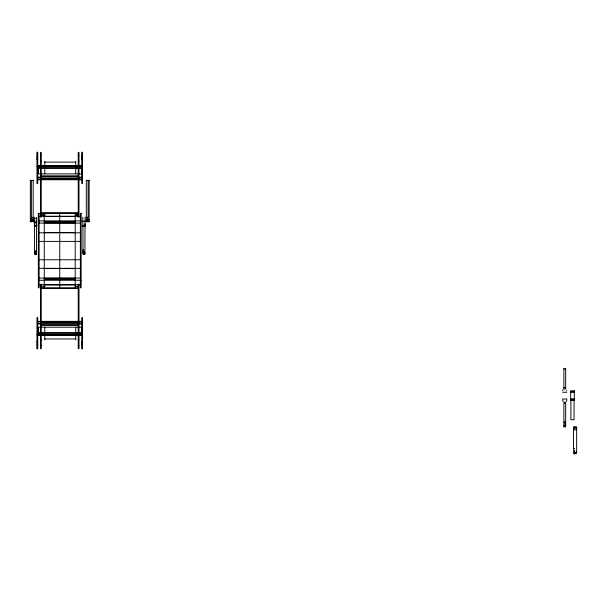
<?xml version="1.0" encoding="UTF-8"?>
<svg xmlns="http://www.w3.org/2000/svg" width="607" height="607" viewBox="0 0 607 607"><rect width="100%" height="100%" fill="white"/><g stroke="black" fill="none" stroke-linecap="round" stroke-linejoin="round"><path stroke-width="0.91" d="M36.473 250.957L36.534 224.901M82.977 250.653L82.947 225.834M34.561 253.612L34.478 224.901M85.01 224.901L84.919 253.574M83.144 254.401L82.954 249.925L83.72 249.94M36.466 249.94L36.337 254.401M566.817 399.626L566.543 401.622M562.78 390.923L563.008 389.588M576.513 452.427L576.635 451.927M84.904 253.885L84.176 254.758L83.318 254.416A2.14 1.669 0 0 1 83.144 254.136M84.707 226.039L84.934 225.493A3.961 3.088 0 0 0 84.934 224.309L84.707 223.763M34.91 251.867C33.78 252.74 34.811 255.744 36.162 254.416A2.14 1.669 0 0 0 36.337 254.136M34.94 223.558L34.546 224.309A3.961 3.088 0 0 0 34.546 225.493L35.51 226.51L36.466 225.493A3.961 3.088 0 0 0 36.466 224.309L36.154 223.649M84.623 226.145L83.326 226.145M83.47 251.776L83.318 251.943A2.14 1.669 0 0 0 83.144 252.224L83.47 252.148M36.959 153.548L37.725 153.548M81.755 153.548L82.529 153.548M40.487 155.362L41.261 155.362M78.22 155.362L78.993 155.362M36.959 155.878L37.725 155.878M81.755 155.878L82.529 155.878M36.959 157.114L37.725 157.114M81.755 157.114L82.529 157.114M36.959 158.905L37.725 158.905M81.755 158.905L82.529 158.905M36.959 159.649L37.725 159.649M81.755 159.649L82.529 159.649M40.487 161.242L41.261 161.242M78.22 161.242L78.993 161.242M44.789 162.13L75.723 162.13M82.431 165.719L38.408 165.719L38.408 168.276L82.431 168.291M82.173 165.999L38.34 165.946L38.34 173.89L82.173 173.89L82.173 167.411M38.408 166.265L82.431 166.265M36.959 166.409L37.725 166.409M38.408 167.744L82.431 167.744M41.261 175.863L78.22 175.863M41.261 176.417L78.22 176.417M37.725 177.176L40.54 177.176M78.94 177.176L81.755 177.176M37.725 177.722L40.54 177.722M78.94 177.722L81.755 177.722M41.261 177.897L78.22 177.897M41.261 178.443L78.22 178.443M37.725 179.202L81.755 179.202M37.725 179.748L81.755 179.748M30.35 180.438L33.188 180.438M86.293 180.438L89.13 180.438M41.261 212.776L78.22 212.776M41.261 213.323L78.22 213.323M41.261 214.802L45.055 214.802M75.382 214.802L78.22 214.802M41.261 215.348L45.055 215.348M75.382 215.348L78.22 215.348M44.273 216.251L75.207 216.251M39.114 216.426L80.367 216.426M32.027 217.382L33.188 217.382M86.293 217.382L87.454 217.382M34.349 218.406L36.663 218.406M30.35 219.893L33.188 219.893M86.293 219.893L89.13 219.893M32.027 220L33.188 220M86.293 220L87.454 220M38.34 220.88L81.141 220.88M34.349 221.214L36.663 221.214M82.818 221.214L85.139 221.214M30.35 221.472L33.188 221.472M86.293 221.472L89.13 221.472M44.273 221.707L75.207 221.707M34.349 222.526L36.663 222.526M44.273 222.921L75.207 222.921M39.114 223.073L80.367 223.073M34.349 225.334L36.663 225.334M82.818 225.334L85.139 225.334M44.273 232.595L75.207 232.595M39.114 232.807L80.367 232.807M39.114 241.404L80.367 241.404M35.767 251.139L36.466 251.139L36.337 254.045L35.767 254.045M83.72 251.139C82.582 250.828 82.818 254.166 83.72 254.045M36.124 252.148L36.337 252.148A2.14 1.669 0 0 0 36.162 251.943L36.162 251.943M39.114 259.75L80.367 259.75M39.114 268.347L80.367 268.347M44.273 268.56L75.207 268.56M39.114 278.082L80.367 278.082M44.273 278.234L75.207 278.234M44.273 279.448L75.207 279.448M38.34 280.267L81.141 280.267M39.114 284.721L80.367 284.721M44.273 284.903L75.207 284.903M41.261 286.352L45.055 286.352M75.382 286.352L78.22 286.352M41.261 287.832L78.22 287.832M41.261 288.378L78.22 288.378M37.725 321.353L81.755 321.353M37.725 321.9L81.755 321.9M41.261 322.712L78.22 322.712M41.261 323.258L78.22 323.258M37.725 323.379L40.54 323.379M78.94 323.379L81.755 323.379M37.725 323.926L40.54 323.926M78.94 323.926L81.755 323.926M41.261 324.737L78.22 324.737M41.261 325.284L78.22 325.284M37.725 332.712L81.755 332.712M37.725 333.266L81.755 333.266M36.959 334.624L37.346 334.624M37.725 334.745L81.755 334.745M37.725 335.292L81.755 335.292M44.789 338.972L75.723 338.972M40.487 339.912L41.261 339.912M78.22 339.912L78.993 339.912M36.959 341.475L37.725 341.475M81.755 341.475L82.529 341.475M36.959 342.219L37.725 342.219M81.755 342.219L82.529 342.219M36.959 344.01L37.725 344.01M81.755 344.01L82.529 344.01M36.959 345.246L37.725 345.246M81.755 345.246L82.529 345.246M40.487 345.793L41.261 345.793M78.22 345.793L78.993 345.793M36.959 347.576L37.725 347.576M81.755 347.576L82.529 347.576M563.873 368.912L565.678 368.912M563.971 389.004L565.572 389.004M570.709 391.53L574.268 391.53M562.719 392.266L566.824 392.266M570.709 392.304L574.268 392.304M570.709 398.875L574.268 398.875M562.719 398.974L566.824 398.974M570.709 399.649L574.268 399.649M563.971 402.153L565.572 402.153M563.873 422.168L565.034 422.168M563.873 425.765L565.034 425.765M563.873 425.871L565.678 425.871M574.556 430.052L574.252 426.956M575.747 430.052L575.876 426.956M573.569 448.262L574.67 448.565M574.67 452.64L573.79 452.64L573.592 448.565M84.684 252.011L84.904 254.067M563.008 401.622L562.727 399.626M566.672 390.248L566.763 390.923M576.65 451.874L576.65 426.956L573.486 426.956L573.478 447.875M576.491 453.664L576.491 452.776L573.79 452.776L573.79 453.998M575.459 452.359L575.459 453.475M574.67 450.197L574.67 453.96M574.07 400.423L574.07 419.718L570.906 419.718L570.906 400.423M565.678 368.29L565.678 388.199M565.678 427.138L565.678 402.881L564.776 403.48L563.873 402.881L563.873 427.138M565.352 425.348L565.352 426.509M565.034 421.713L565.034 426.812M563.873 368.29L563.873 388.199M89.13 180.203L89.13 221.95M88.098 180.203L88.098 221.95M87.78 220.068L87.78 221.32M87.454 217.215L87.454 221.638M86.293 180.203L86.293 221.95M85.139 217.162L85.139 226.578M84.236 252.998L84.236 254.067M83.72 250.919L83.72 254.363M82.818 217.162L82.818 226.578M82.529 152.167L82.529 183.534M82.529 317.537L82.529 348.957M82.173 332.765L82.173 327.211L38.34 327.211L38.34 333.015M82.173 334.715L82.173 335.155L38.34 335.155L38.34 334.715M81.755 152.167L81.755 183.534M81.755 317.537L81.755 348.957M78.993 152.372L78.993 217.162M78.993 284.243L78.993 348.782M78.22 152.372L78.22 217.162M78.22 284.243L78.22 348.782M75.723 161.303L75.723 165.992M75.723 167.411L75.723 173.89M75.723 327.211L75.723 332.765M75.723 334.723L75.723 339.799M75.207 213.353L75.207 287.801M59.744 213.353L59.744 223.073M59.744 223.323L59.744 232.807M59.744 234.052L59.744 277.831M59.744 278.082L59.744 287.801M44.789 161.303L44.789 165.992M44.789 167.411L44.789 173.89M44.789 327.211L44.789 332.765M44.789 334.723L44.789 339.799M44.273 213.353L44.273 287.801M41.261 152.372L41.261 217.162M41.261 284.243L41.261 348.782M40.487 152.372L40.487 217.162M40.487 284.243L40.487 348.782M37.725 152.167L37.725 183.534M37.725 317.537L37.725 348.957M36.959 152.167L36.959 183.534M36.959 317.537L36.959 348.957M36.663 217.162L36.663 226.578M35.767 250.706L35.767 254.363M35.252 253.187L35.252 254.067M34.349 217.162L34.349 226.578M33.188 180.203L33.188 221.95M32.027 217.215L32.027 221.638M31.701 220.068L31.701 221.32M31.382 180.203L31.382 221.95M30.35 180.203L30.35 221.95M563.698 388.055A1.32 1.32 0 0 1 565.845 388.055M39.114 213.353L38.34 213.353L38.34 287.801L39.114 287.801L39.114 213.353M81.141 213.353L80.367 213.353L80.367 287.801L81.141 287.801L81.141 213.353M574.268 390.756L570.709 390.756L570.709 400.408L574.268 400.423L574.268 390.764"/></g></svg>
